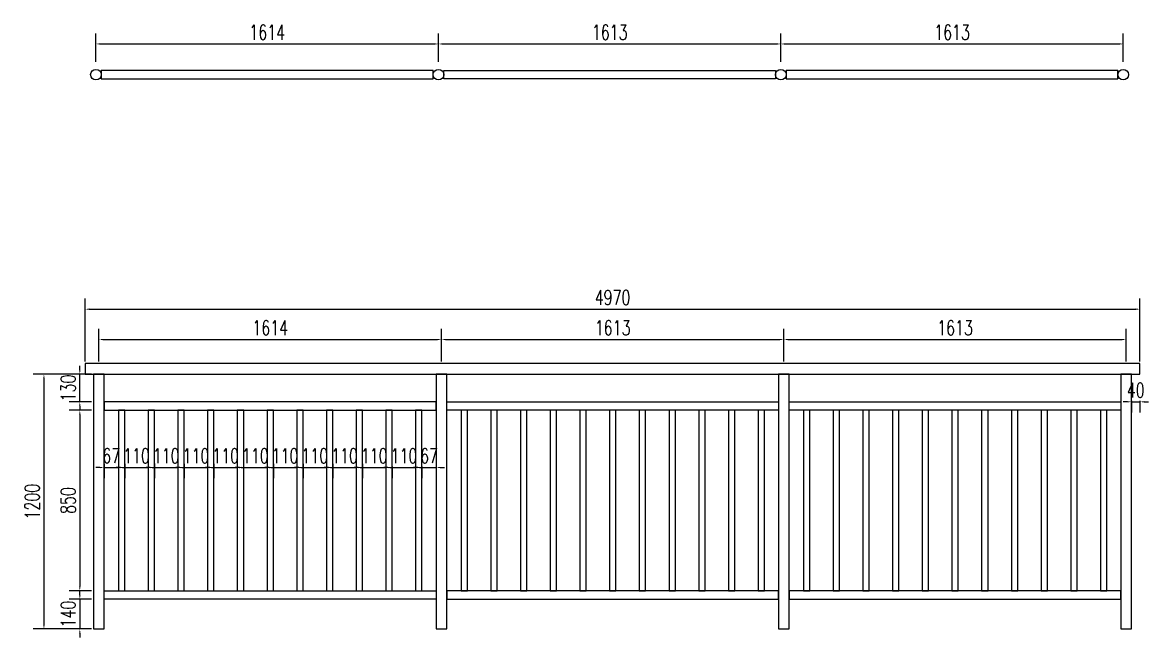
# Model space of a CAD drawing. Header units: millimetres. Extents: x -2430464 to 225692, y -180 to 1805330.
# Drawn here: x -1495878 to -1490573, y 614813 to 617709 of the extents above; entities that cross this region are included whole.
import ezdxf

# ---------------------------------------------------------------- set-up
doc = ezdxf.new("R2010")
doc.units = ezdxf.units.MM
doc.header["$LTSCALE"] = 1000
doc.layers.get('0').update_dxf_attribs({"linetype": 'CONTINUOUS'})
doc.layers.get('DEFPOINTS').update_dxf_attribs({"linetype": 'CONTINUOUS'})
for name, color, linetype in [('W-PLASTIC_RAILINGS塑木栏杆', 6, 'CONTINUOUS'), ('W-WOOD_FLOOR木地板', 30, 'CONTINUOUS'), ('景-通用-文字', 7, 'CONTINUOUS')]:
    doc.layers.add(name, color=color, linetype=linetype)
doc.styles.add('STANDARD_T3', font='simplex.shx', dxfattribs={"width": 0.7, "bigfont": 'gbcbig.shx'})
doc.dimstyles.new('W&&20', dxfattribs={"dimtxt": 70, "dimasz": 20, "dimexe": 50, "dimexo": 60, "dimgap": 20, "dimtad": 1, "dimdec": 0, "dimzin": 0, "dimdsep": 46, "dimtxsty": 'STANDARD_T3', "dimcen": 0.09, "dimclrd": 1, "dimclre": 1, "dimclrt": 7, "dimazin": 2, "dimtfac": 1, "dimtdec": 0, "dimtix": 1, "dimtmove": 2, "dimatfit": 3, "dimfxl": 0, "dimtolj": 1, "dimtzin": 0, "dimarcsym": 0})

# ---------------------------------------------------------------- blocks, each defined once
blk = doc.blocks.new('*U642')
at = {"layer": 'W-PLASTIC_RAILINGS塑木栏杆'}
blk.add_lwpolyline([(-15, -420), (15, -420), (15, 430), (-15, 430)], close=True, dxfattribs=at)
blk = doc.blocks.new('*U643')
at = {"layer": 'W-PLASTIC_RAILINGS塑木栏杆', "color": 0, "linetype": 'ByBlock', "lineweight": -2, "transparency": 16777216}
for p in [(0, 0), (140, 0), (280, 0), (420, 0), (560, 0), (700, 0), (840, 0), (980, 0), (1120, 0), (1260, 0), (1400, 0)]:
    blk.add_blockref('*U642', p, dxfattribs=at)
blk = doc.blocks.new('*D653')
at = {"layer": 'DEFPOINTS', "color": 0, "transparency": 16777216}
for p in [(-1495582.7, 616052.8), (-1495776.7, 614852.8), (-1495542.7, 614852.8)]:
    blk.add_point(p, dxfattribs=at)
at = {"layer": 'W-WOOD_FLOOR木地板', "color": 1, "lineweight": -2, "transparency": 16777216}
for p, q in [((-1495642.7, 616052.8), (-1495826.7, 616052.8)), ((-1495776.7, 616032.8), (-1495776.7, 614872.8)), ((-1495602.7, 614852.8), (-1495826.7, 614852.8))]:
    blk.add_line(p, q, dxfattribs=at)
at = {"layer": 'W-WOOD_FLOOR木地板', "color": 1, "transparency": 16777216}
for points in [[(-1495780, 616032.8), (-1495773.4, 616032.8), (-1495776.7, 616052.8)], [(-1495780, 614872.8), (-1495773.4, 614872.8), (-1495776.7, 614852.8)]]:
    blk.add_solid(points, dxfattribs=at)
at = {"layer": 'W-WOOD_FLOOR木地板', "color": 7, "transparency": 16777216, "insert": (-1495831.7, 615452.8), "char_height": 70, "attachment_point": 5, "rotation": 90, "style": 'STANDARD_T3'}
blk.add_mtext('\\A1;1200', dxfattribs=at)
blk = doc.blocks.new('*D654')
at = {"layer": 'DEFPOINTS', "color": 0, "transparency": 16777216}
for p in [(-1495492.7, 615882.8), (-1495607.7, 615032.8), (-1495492.7, 615032.8)]:
    blk.add_point(p, dxfattribs=at)
at = {"layer": 'W-WOOD_FLOOR木地板', "color": 1, "lineweight": -2, "transparency": 16777216}
for p, q in [((-1495552.7, 615882.8), (-1495657.7, 615882.8)), ((-1495607.7, 615862.8), (-1495607.7, 615052.8)), ((-1495552.7, 615032.8), (-1495657.7, 615032.8))]:
    blk.add_line(p, q, dxfattribs=at)
at = {"layer": 'W-WOOD_FLOOR木地板', "color": 1, "transparency": 16777216}
for points in [[(-1495611, 615862.8), (-1495604.4, 615862.8), (-1495607.7, 615882.8)], [(-1495611, 615052.8), (-1495604.4, 615052.8), (-1495607.7, 615032.8)]]:
    blk.add_solid(points, dxfattribs=at)
at = {"layer": 'W-WOOD_FLOOR木地板', "color": 7, "transparency": 16777216, "insert": (-1495662.7, 615457.8), "char_height": 70, "attachment_point": 5, "rotation": 90, "style": 'STANDARD_T3'}
blk.add_mtext('\\A1;850', dxfattribs=at)
blk = doc.blocks.new('*D645')
at = {"layer": 'DEFPOINTS', "color": 0, "transparency": 16777216}
for p in [(-1495607.7, 616052.8), (-1495492.7, 616052.8), (-1495492.7, 615922.8)]:
    blk.add_point(p, dxfattribs=at)
at = {"layer": 'W-WOOD_FLOOR木地板', "color": 1, "lineweight": -2, "transparency": 16777216}
for p, q in [((-1495607.7, 616072.8), (-1495607.7, 616092.8)), ((-1495552.7, 616052.8), (-1495657.7, 616052.8)), ((-1495607.7, 615922.8), (-1495607.7, 616052.8)), ((-1495552.7, 615922.8), (-1495657.7, 615922.8)), ((-1495607.7, 615902.8), (-1495607.7, 615882.8))]:
    blk.add_line(p, q, dxfattribs=at)
at = {"layer": 'W-WOOD_FLOOR木地板', "color": 1, "transparency": 16777216}
for points in [[(-1495611, 616072.8), (-1495604.4, 616072.8), (-1495607.7, 616052.8)], [(-1495611, 615902.8), (-1495604.4, 615902.8), (-1495607.7, 615922.8)]]:
    blk.add_solid(points, dxfattribs=at)
at = {"layer": 'W-WOOD_FLOOR木地板', "color": 7, "transparency": 16777216, "insert": (-1495662.7, 615987.8), "char_height": 70, "attachment_point": 5, "rotation": 90, "style": 'STANDARD_T3'}
blk.add_mtext('\\A1;130', dxfattribs=at)
blk = doc.blocks.new('*D646')
at = {"layer": 'DEFPOINTS', "color": 0, "transparency": 16777216}
for p in [(-1495492.7, 614992.8), (-1495607.6, 614852.8), (-1495492.7, 614852.8)]:
    blk.add_point(p, dxfattribs=at)
at = {"layer": 'W-WOOD_FLOOR木地板', "color": 1, "lineweight": -2, "transparency": 16777216}
for p, q in [((-1495607.6, 615012.8), (-1495607.6, 615032.8)), ((-1495552.7, 614992.8), (-1495657.6, 614992.8)), ((-1495607.6, 614992.8), (-1495607.6, 614852.8)), ((-1495552.7, 614852.8), (-1495657.6, 614852.8)), ((-1495607.6, 614832.8), (-1495607.6, 614812.8))]:
    blk.add_line(p, q, dxfattribs=at)
at = {"layer": 'W-WOOD_FLOOR木地板', "color": 1, "transparency": 16777216}
for points in [[(-1495611, 615012.8), (-1495604.3, 615012.8), (-1495607.6, 614992.8)], [(-1495611, 614832.8), (-1495604.3, 614832.8), (-1495607.6, 614852.8)]]:
    blk.add_solid(points, dxfattribs=at)
at = {"layer": 'W-WOOD_FLOOR木地板', "color": 7, "transparency": 16777216, "insert": (-1495662.6, 614922.8), "char_height": 70, "attachment_point": 5, "rotation": 90, "style": 'STANDARD_T3'}
blk.add_mtext('\\A1;140', dxfattribs=at)
blk = doc.blocks.new('*D647')
at = {"layer": 'DEFPOINTS', "color": 0, "transparency": 16777216}
for p in [(-1493903.7, 616216.3), (-1495517.7, 616052.8), (-1493903.7, 616052.8)]:
    blk.add_point(p, dxfattribs=at)
at = {"layer": 'W-WOOD_FLOOR木地板', "color": 1, "lineweight": -2, "transparency": 16777216}
for p, q in [((-1495517.7, 616112.8), (-1495517.7, 616266.3)), ((-1493903.7, 616112.8), (-1493903.7, 616266.3)), ((-1495497.7, 616216.3), (-1493923.7, 616216.3))]:
    blk.add_line(p, q, dxfattribs=at)
at = {"layer": 'W-WOOD_FLOOR木地板', "color": 1, "transparency": 16777216}
for points in [[(-1495497.7, 616219.6), (-1495497.7, 616212.9), (-1495517.7, 616216.3)], [(-1493923.7, 616219.6), (-1493923.7, 616212.9), (-1493903.7, 616216.3)]]:
    blk.add_solid(points, dxfattribs=at)
at = {"layer": 'W-WOOD_FLOOR木地板', "color": 7, "transparency": 16777216, "insert": (-1494710.7, 616271.3), "char_height": 70, "attachment_point": 5, "style": 'STANDARD_T3'}
blk.add_mtext('\\A1;1614', dxfattribs=at)
blk = doc.blocks.new('*D648')
at = {"layer": 'DEFPOINTS', "color": 0, "transparency": 16777216}
for p in [(-1492290.7, 616216.3), (-1493903.7, 616052.8), (-1492290.7, 616052.8)]:
    blk.add_point(p, dxfattribs=at)
at = {"layer": 'W-WOOD_FLOOR木地板', "color": 1, "lineweight": -2, "transparency": 16777216}
for p, q in [((-1493903.7, 616112.8), (-1493903.7, 616266.3)), ((-1492290.7, 616112.8), (-1492290.7, 616266.3)), ((-1493883.7, 616216.3), (-1492310.7, 616216.3))]:
    blk.add_line(p, q, dxfattribs=at)
at = {"layer": 'W-WOOD_FLOOR木地板', "color": 1, "transparency": 16777216}
for points in [[(-1493883.7, 616219.6), (-1493883.7, 616212.9), (-1493903.7, 616216.3)], [(-1492310.7, 616219.6), (-1492310.7, 616212.9), (-1492290.7, 616216.3)]]:
    blk.add_solid(points, dxfattribs=at)
at = {"layer": 'W-WOOD_FLOOR木地板', "color": 7, "transparency": 16777216, "insert": (-1493097.2, 616271.3), "char_height": 70, "attachment_point": 5, "style": 'STANDARD_T3'}
blk.add_mtext('\\A1;1613', dxfattribs=at)
blk = doc.blocks.new('*D649')
at = {"layer": 'DEFPOINTS', "color": 0, "transparency": 16777216}
for p in [(-1490677.7, 616216.3), (-1492290.7, 616052.8), (-1490677.7, 616052.8)]:
    blk.add_point(p, dxfattribs=at)
at = {"layer": 'W-WOOD_FLOOR木地板', "color": 1, "lineweight": -2, "transparency": 16777216}
for p, q in [((-1492290.7, 616112.8), (-1492290.7, 616266.3)), ((-1490677.7, 616112.8), (-1490677.7, 616266.3)), ((-1492270.7, 616216.3), (-1490697.7, 616216.3))]:
    blk.add_line(p, q, dxfattribs=at)
at = {"layer": 'W-WOOD_FLOOR木地板', "color": 1, "transparency": 16777216}
for points in [[(-1492270.7, 616219.6), (-1492270.7, 616212.9), (-1492290.7, 616216.3)], [(-1490697.7, 616219.6), (-1490697.7, 616212.9), (-1490677.7, 616216.3)]]:
    blk.add_solid(points, dxfattribs=at)
at = {"layer": 'W-WOOD_FLOOR木地板', "color": 7, "transparency": 16777216, "insert": (-1491484.2, 616271.3), "char_height": 70, "attachment_point": 5, "style": 'STANDARD_T3'}
blk.add_mtext('\\A1;1613', dxfattribs=at)
blk = doc.blocks.new('*D650')
at = {"layer": 'DEFPOINTS', "color": 0, "transparency": 16777216}
for p in [(-1495492.7, 615690.3), (-1495425.7, 615690.3), (-1495425.7, 615613.3)]:
    blk.add_point(p, dxfattribs=at)
at = {"layer": 'W-WOOD_FLOOR木地板', "color": 1, "lineweight": -2, "transparency": 16777216}
for p, q in [((-1495512.7, 615613.3), (-1495532.7, 615613.3)), ((-1495492.7, 615630.3), (-1495492.7, 615563.3)), ((-1495492.7, 615613.3), (-1495425.7, 615613.3)), ((-1495425.7, 615630.3), (-1495425.7, 615563.3)), ((-1495405.7, 615613.3), (-1495385.7, 615613.3))]:
    blk.add_line(p, q, dxfattribs=at)
at = {"layer": 'W-WOOD_FLOOR木地板', "color": 1, "transparency": 16777216}
for points in [[(-1495512.7, 615616.6), (-1495512.7, 615609.9), (-1495492.7, 615613.3)], [(-1495405.7, 615616.6), (-1495405.7, 615609.9), (-1495425.7, 615613.3)]]:
    blk.add_solid(points, dxfattribs=at)
at = {"layer": 'W-WOOD_FLOOR木地板', "color": 7, "transparency": 16777216, "insert": (-1495459.2, 615668.3), "char_height": 70, "attachment_point": 5, "style": 'STANDARD_T3'}
blk.add_mtext('\\A1;67', dxfattribs=at)
blk = doc.blocks.new('*D644')
at = {"layer": 'DEFPOINTS', "color": 0, "transparency": 16777216}
for p in [(-1495255.7, 615692), (-1495145.7, 615690.3), (-1495145.7, 615613.3)]:
    blk.add_point(p, dxfattribs=at)
at = {"layer": 'W-WOOD_FLOOR木地板', "color": 1, "lineweight": -2, "transparency": 16777216}
for p, q in [((-1495275.7, 615613.3), (-1495295.7, 615613.3)), ((-1495255.7, 615632), (-1495255.7, 615563.3)), ((-1495255.7, 615613.3), (-1495145.7, 615613.3)), ((-1495145.7, 615630.3), (-1495145.7, 615563.3)), ((-1495125.7, 615613.3), (-1495105.7, 615613.3))]:
    blk.add_line(p, q, dxfattribs=at)
at = {"layer": 'W-WOOD_FLOOR木地板', "color": 1, "transparency": 16777216}
for points in [[(-1495275.7, 615616.6), (-1495275.7, 615609.9), (-1495255.7, 615613.3)], [(-1495125.7, 615616.6), (-1495125.7, 615609.9), (-1495145.7, 615613.3)]]:
    blk.add_solid(points, dxfattribs=at)
at = {"layer": 'W-WOOD_FLOOR木地板', "color": 7, "transparency": 16777216, "insert": (-1495200.7, 615668.3), "char_height": 70, "attachment_point": 5, "style": 'STANDARD_T3'}
blk.add_mtext('\\A1;110', dxfattribs=at)
blk = doc.blocks.new('*D651')
at = {"layer": 'DEFPOINTS', "color": 0, "transparency": 16777216}
for p in [(-1494135.7, 615737.2), (-1494025.7, 615737.2), (-1494025.7, 615613.3)]:
    blk.add_point(p, dxfattribs=at)
at = {"layer": '景-通用-文字', "color": 1, "lineweight": -2, "transparency": 16777216}
for p, q in [((-1494155.7, 615613.3), (-1494175.7, 615613.3)), ((-1494135.7, 615618.3), (-1494135.7, 615563.3)), ((-1494135.7, 615613.3), (-1494025.7, 615613.3)), ((-1494025.7, 615618.3), (-1494025.7, 615563.3)), ((-1494005.7, 615613.3), (-1493985.7, 615613.3))]:
    blk.add_line(p, q, dxfattribs=at)
at = {"layer": '景-通用-文字', "color": 1, "transparency": 16777216}
for points in [[(-1494155.7, 615616.6), (-1494155.7, 615609.9), (-1494135.7, 615613.3)], [(-1494005.7, 615616.6), (-1494005.7, 615609.9), (-1494025.7, 615613.3)]]:
    blk.add_solid(points, dxfattribs=at)
at = {"layer": '景-通用-文字', "color": 7, "transparency": 16777216, "insert": (-1494080.7, 615668.3), "char_height": 70, "attachment_point": 5, "style": 'STANDARD_T3'}
blk.add_mtext('\\A1;110', dxfattribs=at)
blk = doc.blocks.new('*D652')
at = {"layer": 'DEFPOINTS', "color": 0, "transparency": 16777216}
for p in [(-1493995.7, 615736.2), (-1493928.7, 615736.2), (-1493928.7, 615613.3)]:
    blk.add_point(p, dxfattribs=at)
at = {"layer": '景-通用-文字', "color": 1, "lineweight": -2, "transparency": 16777216}
for p, q in [((-1494015.7, 615613.3), (-1494035.7, 615613.3)), ((-1493995.7, 615618.3), (-1493995.7, 615563.3)), ((-1493995.7, 615613.3), (-1493928.7, 615613.3)), ((-1493928.7, 615618.3), (-1493928.7, 615563.3)), ((-1493908.7, 615613.3), (-1493888.7, 615613.3))]:
    blk.add_line(p, q, dxfattribs=at)
at = {"layer": '景-通用-文字', "color": 1, "transparency": 16777216}
for points in [[(-1494015.7, 615616.6), (-1494015.7, 615609.9), (-1493995.7, 615613.3)], [(-1493908.7, 615616.6), (-1493908.7, 615609.9), (-1493928.7, 615613.3)]]:
    blk.add_solid(points, dxfattribs=at)
at = {"layer": '景-通用-文字', "color": 7, "transparency": 16777216, "insert": (-1493962.2, 615668.3), "char_height": 70, "attachment_point": 5, "style": 'STANDARD_T3'}
blk.add_mtext('\\A1;67', dxfattribs=at)
blk = doc.blocks.new('*D1013')
at = {"layer": 'DEFPOINTS', "color": 0, "transparency": 16777216}
for p in [(-1495395.7, 615690.3), (-1495285.7, 615690.3), (-1495285.7, 615613.3)]:
    blk.add_point(p, dxfattribs=at)
at = {"layer": 'W-WOOD_FLOOR木地板', "color": 1, "lineweight": -2, "transparency": 16777216}
for p, q in [((-1495415.7, 615613.3), (-1495435.7, 615613.3)), ((-1495395.7, 615630.3), (-1495395.7, 615563.3)), ((-1495395.7, 615613.3), (-1495285.7, 615613.3)), ((-1495285.7, 615630.3), (-1495285.7, 615563.3)), ((-1495265.7, 615613.3), (-1495245.7, 615613.3))]:
    blk.add_line(p, q, dxfattribs=at)
at = {"layer": 'W-WOOD_FLOOR木地板', "color": 1, "transparency": 16777216}
for points in [[(-1495415.7, 615616.6), (-1495415.7, 615609.9), (-1495395.7, 615613.3)], [(-1495265.7, 615616.6), (-1495265.7, 615609.9), (-1495285.7, 615613.3)]]:
    blk.add_solid(points, dxfattribs=at)
at = {"layer": 'W-WOOD_FLOOR木地板', "color": 7, "transparency": 16777216, "insert": (-1495340.7, 615668.3), "char_height": 70, "attachment_point": 5, "style": 'STANDARD_T3'}
blk.add_mtext('\\A1;110', dxfattribs=at)
blk = doc.blocks.new('*D1014')
at = {"layer": 'DEFPOINTS', "color": 0, "transparency": 16777216}
for p in [(-1495115.7, 615690.3), (-1495005.7, 615690.3), (-1495005.7, 615613.3)]:
    blk.add_point(p, dxfattribs=at)
at = {"layer": 'W-WOOD_FLOOR木地板', "color": 1, "lineweight": -2, "transparency": 16777216}
for p, q in [((-1495135.7, 615613.3), (-1495155.7, 615613.3)), ((-1495115.7, 615630.3), (-1495115.7, 615563.3)), ((-1495115.7, 615613.3), (-1495005.7, 615613.3)), ((-1495005.7, 615630.3), (-1495005.7, 615563.3)), ((-1494985.7, 615613.3), (-1494965.7, 615613.3))]:
    blk.add_line(p, q, dxfattribs=at)
at = {"layer": 'W-WOOD_FLOOR木地板', "color": 1, "transparency": 16777216}
for points in [[(-1495135.7, 615616.6), (-1495135.7, 615609.9), (-1495115.7, 615613.3)], [(-1494985.7, 615616.6), (-1494985.7, 615609.9), (-1495005.7, 615613.3)]]:
    blk.add_solid(points, dxfattribs=at)
at = {"layer": 'W-WOOD_FLOOR木地板', "color": 7, "transparency": 16777216, "insert": (-1495060.7, 615668.3), "char_height": 70, "attachment_point": 5, "style": 'STANDARD_T3'}
blk.add_mtext('\\A1;110', dxfattribs=at)
blk = doc.blocks.new('*D1015')
at = {"layer": 'DEFPOINTS', "color": 0, "transparency": 16777216}
for p in [(-1494975.7, 615690.3), (-1494865.7, 615690.3), (-1494865.7, 615613.3)]:
    blk.add_point(p, dxfattribs=at)
at = {"layer": 'W-WOOD_FLOOR木地板', "color": 1, "lineweight": -2, "transparency": 16777216}
for p, q in [((-1494995.7, 615613.3), (-1495015.7, 615613.3)), ((-1494975.7, 615630.3), (-1494975.7, 615563.3)), ((-1494975.7, 615613.3), (-1494865.7, 615613.3)), ((-1494865.7, 615630.3), (-1494865.7, 615563.3)), ((-1494845.7, 615613.3), (-1494825.7, 615613.3))]:
    blk.add_line(p, q, dxfattribs=at)
at = {"layer": 'W-WOOD_FLOOR木地板', "color": 1, "transparency": 16777216}
for points in [[(-1494995.7, 615616.6), (-1494995.7, 615609.9), (-1494975.7, 615613.3)], [(-1494845.7, 615616.6), (-1494845.7, 615609.9), (-1494865.7, 615613.3)]]:
    blk.add_solid(points, dxfattribs=at)
at = {"layer": 'W-WOOD_FLOOR木地板', "color": 7, "transparency": 16777216, "insert": (-1494920.7, 615668.3), "char_height": 70, "attachment_point": 5, "style": 'STANDARD_T3'}
blk.add_mtext('\\A1;110', dxfattribs=at)
blk = doc.blocks.new('*D1016')
at = {"layer": 'DEFPOINTS', "color": 0, "transparency": 16777216}
for p in [(-1494835.7, 615690.3), (-1494725.7, 615690.3), (-1494725.7, 615613.3)]:
    blk.add_point(p, dxfattribs=at)
at = {"layer": 'W-WOOD_FLOOR木地板', "color": 1, "lineweight": -2, "transparency": 16777216}
for p, q in [((-1494855.7, 615613.3), (-1494875.7, 615613.3)), ((-1494835.7, 615630.3), (-1494835.7, 615563.3)), ((-1494835.7, 615613.3), (-1494725.7, 615613.3)), ((-1494725.7, 615630.3), (-1494725.7, 615563.3)), ((-1494705.7, 615613.3), (-1494685.7, 615613.3))]:
    blk.add_line(p, q, dxfattribs=at)
at = {"layer": 'W-WOOD_FLOOR木地板', "color": 1, "transparency": 16777216}
for points in [[(-1494855.7, 615616.6), (-1494855.7, 615609.9), (-1494835.7, 615613.3)], [(-1494705.7, 615616.6), (-1494705.7, 615609.9), (-1494725.7, 615613.3)]]:
    blk.add_solid(points, dxfattribs=at)
at = {"layer": 'W-WOOD_FLOOR木地板', "color": 7, "transparency": 16777216, "insert": (-1494780.7, 615668.3), "char_height": 70, "attachment_point": 5, "style": 'STANDARD_T3'}
blk.add_mtext('\\A1;110', dxfattribs=at)
blk = doc.blocks.new('*D1017')
at = {"layer": 'DEFPOINTS', "color": 0, "transparency": 16777216}
for p in [(-1494695.7, 615690.3), (-1494585.7, 615690.3), (-1494585.7, 615613.3)]:
    blk.add_point(p, dxfattribs=at)
at = {"layer": 'W-WOOD_FLOOR木地板', "color": 1, "lineweight": -2, "transparency": 16777216}
for p, q in [((-1494715.7, 615613.3), (-1494735.7, 615613.3)), ((-1494695.7, 615630.3), (-1494695.7, 615563.3)), ((-1494695.7, 615613.3), (-1494585.7, 615613.3)), ((-1494585.7, 615630.3), (-1494585.7, 615563.3)), ((-1494565.7, 615613.3), (-1494545.7, 615613.3))]:
    blk.add_line(p, q, dxfattribs=at)
at = {"layer": 'W-WOOD_FLOOR木地板', "color": 1, "transparency": 16777216}
for points in [[(-1494715.7, 615616.6), (-1494715.7, 615609.9), (-1494695.7, 615613.3)], [(-1494565.7, 615616.6), (-1494565.7, 615609.9), (-1494585.7, 615613.3)]]:
    blk.add_solid(points, dxfattribs=at)
at = {"layer": 'W-WOOD_FLOOR木地板', "color": 7, "transparency": 16777216, "insert": (-1494640.7, 615668.3), "char_height": 70, "attachment_point": 5, "style": 'STANDARD_T3'}
blk.add_mtext('\\A1;110', dxfattribs=at)
blk = doc.blocks.new('*D1018')
at = {"layer": 'DEFPOINTS', "color": 0, "transparency": 16777216}
for p in [(-1494555.7, 615690.3), (-1494445.7, 615690.3), (-1494445.7, 615613.3)]:
    blk.add_point(p, dxfattribs=at)
at = {"layer": 'W-WOOD_FLOOR木地板', "color": 1, "lineweight": -2, "transparency": 16777216}
for p, q in [((-1494575.7, 615613.3), (-1494595.7, 615613.3)), ((-1494555.7, 615630.3), (-1494555.7, 615563.3)), ((-1494555.7, 615613.3), (-1494445.7, 615613.3)), ((-1494445.7, 615630.3), (-1494445.7, 615563.3)), ((-1494425.7, 615613.3), (-1494405.7, 615613.3))]:
    blk.add_line(p, q, dxfattribs=at)
at = {"layer": 'W-WOOD_FLOOR木地板', "color": 1, "transparency": 16777216}
for points in [[(-1494575.7, 615616.6), (-1494575.7, 615609.9), (-1494555.7, 615613.3)], [(-1494425.7, 615616.6), (-1494425.7, 615609.9), (-1494445.7, 615613.3)]]:
    blk.add_solid(points, dxfattribs=at)
at = {"layer": 'W-WOOD_FLOOR木地板', "color": 7, "transparency": 16777216, "insert": (-1494500.7, 615668.3), "char_height": 70, "attachment_point": 5, "style": 'STANDARD_T3'}
blk.add_mtext('\\A1;110', dxfattribs=at)
blk = doc.blocks.new('*D1019')
at = {"layer": 'DEFPOINTS', "color": 0, "transparency": 16777216}
for p in [(-1494415.7, 615690.3), (-1494305.7, 615690.3), (-1494305.7, 615613.3)]:
    blk.add_point(p, dxfattribs=at)
at = {"layer": 'W-WOOD_FLOOR木地板', "color": 1, "lineweight": -2, "transparency": 16777216}
for p, q in [((-1494435.7, 615613.3), (-1494455.7, 615613.3)), ((-1494415.7, 615630.3), (-1494415.7, 615563.3)), ((-1494415.7, 615613.3), (-1494305.7, 615613.3)), ((-1494305.7, 615630.3), (-1494305.7, 615563.3)), ((-1494285.7, 615613.3), (-1494265.7, 615613.3))]:
    blk.add_line(p, q, dxfattribs=at)
at = {"layer": 'W-WOOD_FLOOR木地板', "color": 1, "transparency": 16777216}
for points in [[(-1494435.7, 615616.6), (-1494435.7, 615609.9), (-1494415.7, 615613.3)], [(-1494285.7, 615616.6), (-1494285.7, 615609.9), (-1494305.7, 615613.3)]]:
    blk.add_solid(points, dxfattribs=at)
at = {"layer": 'W-WOOD_FLOOR木地板', "color": 7, "transparency": 16777216, "insert": (-1494360.7, 615668.3), "char_height": 70, "attachment_point": 5, "style": 'STANDARD_T3'}
blk.add_mtext('\\A1;110', dxfattribs=at)
blk = doc.blocks.new('*D1020')
at = {"layer": 'DEFPOINTS', "color": 0, "transparency": 16777216}
for p in [(-1494275.7, 615690.3), (-1494165.7, 615690.3), (-1494165.7, 615613.3)]:
    blk.add_point(p, dxfattribs=at)
at = {"layer": 'W-WOOD_FLOOR木地板', "color": 1, "lineweight": -2, "transparency": 16777216}
for p, q in [((-1494295.7, 615613.3), (-1494315.7, 615613.3)), ((-1494275.7, 615630.3), (-1494275.7, 615563.3)), ((-1494275.7, 615613.3), (-1494165.7, 615613.3)), ((-1494165.7, 615630.3), (-1494165.7, 615563.3)), ((-1494145.7, 615613.3), (-1494125.7, 615613.3))]:
    blk.add_line(p, q, dxfattribs=at)
at = {"layer": 'W-WOOD_FLOOR木地板', "color": 1, "transparency": 16777216}
for points in [[(-1494295.7, 615616.6), (-1494295.7, 615609.9), (-1494275.7, 615613.3)], [(-1494145.7, 615616.6), (-1494145.7, 615609.9), (-1494165.7, 615613.3)]]:
    blk.add_solid(points, dxfattribs=at)
at = {"layer": 'W-WOOD_FLOOR木地板', "color": 7, "transparency": 16777216, "insert": (-1494220.7, 615668.3), "char_height": 70, "attachment_point": 5, "style": 'STANDARD_T3'}
blk.add_mtext('\\A1;110', dxfattribs=at)
blk = doc.blocks.new('*D2136')
at = {"layer": 'DEFPOINTS', "color": 0, "transparency": 16777216}
for p in [(-1490612.7, 616359.1), (-1495582.7, 616052.8), (-1490612.7, 616052.8)]:
    blk.add_point(p, dxfattribs=at)
at = {"layer": 'W-WOOD_FLOOR木地板', "color": 1, "lineweight": -2, "transparency": 16777216}
for p, q in [((-1495582.7, 616112.8), (-1495582.7, 616409.1)), ((-1490612.7, 616112.8), (-1490612.7, 616409.1)), ((-1495562.7, 616359.1), (-1490632.7, 616359.1))]:
    blk.add_line(p, q, dxfattribs=at)
at = {"layer": 'W-WOOD_FLOOR木地板', "color": 1, "transparency": 16777216}
for points in [[(-1495562.7, 616362.5), (-1495562.7, 616355.8), (-1495582.7, 616359.1)], [(-1490632.7, 616362.5), (-1490632.7, 616355.8), (-1490612.7, 616359.1)]]:
    blk.add_solid(points, dxfattribs=at)
at = {"layer": 'W-WOOD_FLOOR木地板', "color": 7, "transparency": 16777216, "insert": (-1493097.7, 616414.1), "char_height": 70, "attachment_point": 5, "style": 'STANDARD_T3'}
blk.add_mtext('\\A1;4970', dxfattribs=at)
blk = doc.blocks.new('*D2137')
at = {"color": 1, "lineweight": -2, "transparency": 16777216}
for p, q in [((-1490672.7, 615922.8), (-1490692.7, 615922.8)), ((-1490652.7, 615927.8), (-1490652.7, 615872.8)), ((-1490652.7, 615922.8), (-1490612.7, 615922.8)), ((-1490612.7, 615927.8), (-1490612.7, 615872.8)), ((-1490592.7, 615922.8), (-1490572.7, 615922.8))]:
    blk.add_line(p, q, dxfattribs=at)
at = {"color": 1, "transparency": 16777216}
for points in [[(-1490672.7, 615926.1), (-1490672.7, 615919.4), (-1490652.7, 615922.8)], [(-1490592.7, 615926.1), (-1490592.7, 615919.4), (-1490612.7, 615922.8)]]:
    blk.add_solid(points, dxfattribs=at)
at = {"layer": 'DEFPOINTS', "color": 0, "transparency": 16777216}
for p in [(-1490652.7, 616052.8), (-1490612.7, 616052.8), (-1490612.7, 615922.8)]:
    blk.add_point(p, dxfattribs=at)
at = {"color": 7, "transparency": 16777216, "insert": (-1490632.7, 615977.8), "char_height": 70, "attachment_point": 5, "style": 'STANDARD_T3'}
blk.add_mtext('\\A1;40', dxfattribs=at)
blk = doc.blocks.new('*D2251')
at = {"color": 1, "lineweight": -2, "transparency": 16777216}
for p, q in [((-1495531.7, 617523.9), (-1495531.7, 617658.4)), ((-1493917.7, 617523.9), (-1493917.7, 617658.4)), ((-1495511.7, 617608.4), (-1493937.7, 617608.4))]:
    blk.add_line(p, q, dxfattribs=at)
at = {"color": 1, "transparency": 16777216}
for points in [[(-1495511.7, 617611.8), (-1495511.7, 617605.1), (-1495531.7, 617608.4)], [(-1493937.7, 617611.8), (-1493937.7, 617605.1), (-1493917.7, 617608.4)]]:
    blk.add_solid(points, dxfattribs=at)
at = {"layer": 'DEFPOINTS', "color": 0, "transparency": 16777216}
for p in [(-1493917.7, 617608.4), (-1495531.7, 617463.9), (-1493917.7, 617463.9)]:
    blk.add_point(p, dxfattribs=at)
at = {"color": 7, "transparency": 16777216, "insert": (-1494724.7, 617663.4), "char_height": 70, "attachment_point": 5, "style": 'STANDARD_T3'}
blk.add_mtext('\\A1;1614', dxfattribs=at)
blk = doc.blocks.new('*D2252')
at = {"color": 1, "lineweight": -2, "transparency": 16777216}
for p, q in [((-1493917.7, 617523.9), (-1493917.7, 617658.4)), ((-1492304.7, 617523.9), (-1492304.7, 617658.4)), ((-1493897.7, 617608.4), (-1492324.7, 617608.4))]:
    blk.add_line(p, q, dxfattribs=at)
at = {"color": 1, "transparency": 16777216}
for points in [[(-1493897.7, 617611.8), (-1493897.7, 617605.1), (-1493917.7, 617608.4)], [(-1492324.7, 617611.8), (-1492324.7, 617605.1), (-1492304.7, 617608.4)]]:
    blk.add_solid(points, dxfattribs=at)
at = {"layer": 'DEFPOINTS', "color": 0, "transparency": 16777216}
for p in [(-1492304.7, 617608.4), (-1493917.7, 617463.9), (-1492304.7, 617463.9)]:
    blk.add_point(p, dxfattribs=at)
at = {"color": 7, "transparency": 16777216, "insert": (-1493111.2, 617663.4), "char_height": 70, "attachment_point": 5, "style": 'STANDARD_T3'}
blk.add_mtext('\\A1;1613', dxfattribs=at)
blk = doc.blocks.new('*D2253')
at = {"color": 1, "lineweight": -2, "transparency": 16777216}
for p, q in [((-1492304.7, 617523.9), (-1492304.7, 617658.4)), ((-1490691.7, 617523.9), (-1490691.7, 617658.4)), ((-1492284.7, 617608.4), (-1490711.7, 617608.4))]:
    blk.add_line(p, q, dxfattribs=at)
at = {"color": 1, "transparency": 16777216}
for points in [[(-1492284.7, 617611.8), (-1492284.7, 617605.1), (-1492304.7, 617608.4)], [(-1490711.7, 617611.8), (-1490711.7, 617605.1), (-1490691.7, 617608.4)]]:
    blk.add_solid(points, dxfattribs=at)
at = {"layer": 'DEFPOINTS', "color": 0, "transparency": 16777216}
for p in [(-1490691.7, 617608.4), (-1492304.7, 617463.9), (-1490691.7, 617463.9)]:
    blk.add_point(p, dxfattribs=at)
at = {"color": 7, "transparency": 16777216, "insert": (-1491498.2, 617663.4), "char_height": 70, "attachment_point": 5, "style": 'STANDARD_T3'}
blk.add_mtext('\\A1;1613', dxfattribs=at)
blk = doc.blocks.new('*U2756')
at = {"layer": 'W-PLASTIC_RAILINGS塑木栏杆'}
blk.add_lwpolyline([(-15, -420), (15, -420), (15, 430), (-15, 430)], close=True, dxfattribs=at)
blk = doc.blocks.new('*U2757')
at = {"layer": 'W-PLASTIC_RAILINGS塑木栏杆', "color": 0, "linetype": 'ByBlock', "lineweight": -2, "transparency": 16777216}
for p in [(0, 0), (140, 0), (280, 0), (420, 0), (560, 0), (700, 0), (840, 0), (980, 0), (1120, 0), (1260, 0), (1400, 0)]:
    blk.add_blockref('*U2756', p, dxfattribs=at)
blk = doc.blocks.new('*U2758')
at = {"layer": 'W-PLASTIC_RAILINGS塑木栏杆'}
blk.add_lwpolyline([(-15, -420), (15, -420), (15, 430), (-15, 430)], close=True, dxfattribs=at)
blk = doc.blocks.new('*U2759')
at = {"layer": 'W-PLASTIC_RAILINGS塑木栏杆', "color": 0, "linetype": 'ByBlock', "lineweight": -2, "transparency": 16777216}
for p in [(0, 0), (140, 0), (280, 0), (420, 0), (560, 0), (700, 0), (840, 0), (980, 0), (1120, 0), (1260, 0), (1400, 0)]:
    blk.add_blockref('*U2758', p, dxfattribs=at)

msp = doc.modelspace()

# ---------------------------------------------------------------- linework, layer by layer
at = {"layer": 'W-PLASTIC_RAILINGS塑木栏杆'}
for points in [[(-1495506.65, 617443.88), (-1493942.65, 617443.88), (-1493942.65, 617483.88), (-1495506.65, 617483.88)], [(-1492329.65, 617443.88), (-1493892.65, 617443.88), (-1493892.65, 617483.88), (-1492329.65, 617483.88)], [(-1492279.65, 617443.88), (-1490716.65, 617443.88), (-1490716.65, 617483.88), (-1492279.65, 617483.88)], [(-1495582.69, 616052.76), (-1490612.69, 616052.76), (-1490612.69, 616102.76), (-1495582.69, 616102.76)], [(-1495542.69, 614852.76), (-1495492.69, 614852.76), (-1495492.69, 616052.76), (-1495542.69, 616052.76)], [(-1493928.69, 614852.76), (-1493878.69, 614852.76), (-1493878.69, 616052.76), (-1493928.69, 616052.76)], [(-1492315.69, 614852.76), (-1492265.69, 614852.76), (-1492265.69, 616052.76), (-1492315.69, 616052.76)], [(-1490702.69, 614852.76), (-1490652.69, 614852.76), (-1490652.69, 616052.76), (-1490702.69, 616052.76)], [(-1495492.69, 615882.76), (-1493928.69, 615882.76), (-1493928.69, 615922.76), (-1495492.69, 615922.76)], [(-1492315.69, 615882.76), (-1493878.69, 615882.76), (-1493878.69, 615922.76), (-1492315.69, 615922.76)], [(-1490702.69, 615882.76), (-1492265.69, 615882.76), (-1492265.69, 615922.76), (-1490702.69, 615922.76)], [(-1495492.69, 615032.76), (-1493928.69, 615032.76), (-1493928.69, 614992.76), (-1495492.69, 614992.76)], [(-1492315.69, 615032.76), (-1493878.69, 615032.76), (-1493878.69, 614992.76), (-1492315.69, 614992.76)], [(-1490702.69, 615032.76), (-1492265.69, 615032.76), (-1492265.69, 614992.76), (-1490702.69, 614992.76)]]:
    msp.add_lwpolyline(points, close=True, dxfattribs=at)
for centre in [(-1495531.65, 617463.88), (-1493917.65, 617463.88), (-1492304.65, 617463.88), (-1490691.65, 617463.88)]:
    msp.add_circle(centre, 25, dxfattribs=at)

# ---------------------------------------------------------------- block references
for name, p in [('*U643', (-1495410.69, 615452.76)), ('*U2757', (-1493796.69, 615452.76)), ('*U2759', (-1492183.69, 615452.76))]:
    msp.add_blockref(name, p, dxfattribs=at)

# ---------------------------------------------------------------- dimensions: what is measured, and where the dimension line sits
for base, p1, p2, picture, middle in [((-1493917.65, 617608.43), (-1495531.65, 617463.88), (-1493917.65, 617463.88), '*D2251', (-1494724.65, 617663.43)), ((-1492304.65, 617608.43), (-1493917.65, 617463.88), (-1492304.65, 617463.88), '*D2252', (-1493111.15, 617663.43)), ((-1490691.65, 617608.43), (-1492304.65, 617463.88), (-1490691.65, 617463.88), '*D2253', (-1491498.15, 617663.43))]:
    dim = msp.add_linear_dim(base=base, p1=p1, p2=p2, dimstyle='W&&20')
    dim.commit()
    dim.dimension.update_dxf_attribs({"geometry": picture, "text_midpoint": middle})
at = {"color": 1}
dim = msp.add_linear_dim(base=(-1490612.69, 615922.76), p1=(-1490652.69, 616052.76), p2=(-1490612.69, 616052.76), dimstyle='W&&20', override={"dimfxl": 5, "dimfxlon": 1, "dimarcsym": 2}, dxfattribs=at)
dim.commit()
dim.dimension.update_dxf_attribs({"geometry": '*D2137', "text_midpoint": (-1490632.69, 615977.76)})
at = {"layer": 'W-WOOD_FLOOR木地板'}
for base, p1, p2, picture, middle in [((-1490612.69, 616359.15), (-1495582.69, 616052.76), (-1490612.69, 616052.76), '*D2136', (-1493097.69, 616414.15)), ((-1493903.69, 616216.26), (-1495517.69, 616052.76), (-1493903.69, 616052.76), '*D647', (-1494710.69, 616271.26)), ((-1492290.69, 616216.26), (-1493903.69, 616052.76), (-1492290.69, 616052.76), '*D648', (-1493097.19, 616271.26)), ((-1490677.69, 616216.26), (-1492290.69, 616052.76), (-1490677.69, 616052.76), '*D649', (-1491484.19, 616271.26)), ((-1495425.69, 615613.26), (-1495492.69, 615690.26), (-1495425.69, 615690.26), '*D650', (-1495459.19, 615668.26)), ((-1495285.69, 615613.26), (-1495395.69, 615690.26), (-1495285.69, 615690.26), '*D1013', (-1495340.69, 615668.26)), ((-1495145.69, 615613.26), (-1495255.69, 615692.04), (-1495145.69, 615690.26), '*D644', (-1495200.69, 615668.26)), ((-1495005.69, 615613.26), (-1495115.69, 615690.26), (-1495005.69, 615690.26), '*D1014', (-1495060.69, 615668.26)), ((-1494865.69, 615613.26), (-1494975.69, 615690.26), (-1494865.69, 615690.26), '*D1015', (-1494920.69, 615668.26)), ((-1494725.69, 615613.26), (-1494835.69, 615690.26), (-1494725.69, 615690.26), '*D1016', (-1494780.69, 615668.26)), ((-1494585.69, 615613.26), (-1494695.69, 615690.26), (-1494585.69, 615690.26), '*D1017', (-1494640.69, 615668.26)), ((-1494445.69, 615613.26), (-1494555.69, 615690.26), (-1494445.69, 615690.26), '*D1018', (-1494500.69, 615668.26)), ((-1494305.69, 615613.26), (-1494415.69, 615690.26), (-1494305.69, 615690.26), '*D1019', (-1494360.69, 615668.26)), ((-1494165.69, 615613.26), (-1494275.69, 615690.26), (-1494165.69, 615690.26), '*D1020', (-1494220.69, 615668.26))]:
    dim = msp.add_linear_dim(base=base, p1=p1, p2=p2, dimstyle='W&&20', dxfattribs=at)
    dim.commit()
    dim.dimension.update_dxf_attribs({"geometry": picture, "text_midpoint": middle})
for base, p1, p2, picture, middle in [((-1495607.69, 616052.76), (-1495492.69, 615922.76), (-1495492.69, 616052.76), '*D645', (-1495662.69, 615987.76)), ((-1495776.69, 614852.76), (-1495582.69, 616052.76), (-1495542.69, 614852.76), '*D653', (-1495831.69, 615452.76)), ((-1495607.69, 615032.76), (-1495492.69, 615882.76), (-1495492.69, 615032.76), '*D654', (-1495662.69, 615457.76)), ((-1495607.63, 614852.76), (-1495492.69, 614992.76), (-1495492.69, 614852.76), '*D646', (-1495662.63, 614922.76))]:
    dim = msp.add_linear_dim(base=base, p1=p1, p2=p2, angle=90, dimstyle='W&&20', dxfattribs=at)
    dim.commit()
    dim.dimension.update_dxf_attribs({"geometry": picture, "text_midpoint": middle})
at = {"layer": '景-通用-文字', "color": 3}
for base, p1, p2, picture, middle in [((-1494025.69, 615613.26), (-1494135.69, 615737.17), (-1494025.69, 615737.17), '*D651', (-1494080.69, 615668.26)), ((-1493928.69, 615613.26), (-1493995.69, 615736.23), (-1493928.69, 615736.23), '*D652', (-1493962.19, 615668.26))]:
    dim = msp.add_linear_dim(base=base, p1=p1, p2=p2, dimstyle='W&&20', override={"dimfxl": 5, "dimfxlon": 1, "dimarcsym": 2}, dxfattribs=at)
    dim.commit()
    dim.dimension.update_dxf_attribs({"geometry": picture, "text_midpoint": middle})

doc.saveas('drawing.dxf')
